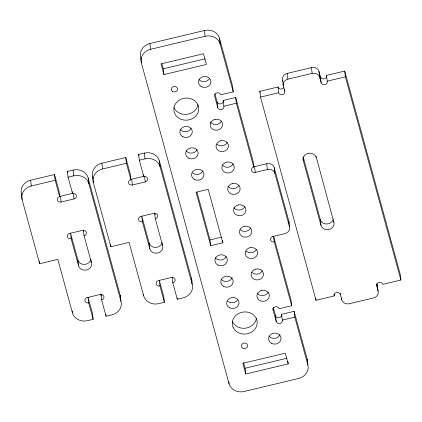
<?xml version="1.0" encoding="UTF-8"?>
<svg xmlns="http://www.w3.org/2000/svg" width="422" height="422" viewBox="0 0 422 422"><rect width="100%" height="100%" fill="white"/><g stroke="black" fill="none" stroke-linecap="round" stroke-linejoin="round"><path stroke-width="0.63" d="M140.705 57.112A12.491 11.056 -6.6 0 1 149.905 43.524L204.47 30.5A12.491 11.056 -6.6 0 1 219.519 38.302L232.575 86.088L233.245 91.854L220.738 94.839A3.123 2.764 -6.6 0 0 216.977 92.893A3.123 2.764 -6.6 0 0 214.677 96.29L217.778 107.652A3.123 2.764 -6.6 0 0 221.545 109.599A3.123 2.764 -6.6 0 0 223.845 106.202L223.175 100.436L235.682 97.45L253.121 161.278L253.786 167.049A3.123 2.764 -6.6 0 0 251.486 170.446A3.123 2.764 -6.6 0 0 255.247 172.392L267.374 169.502A6.246 5.528 -6.6 0 1 274.896 173.4L289.508 226.867A6.246 5.528 -6.6 0 1 284.908 233.661L272.781 236.557A3.123 2.764 -6.6 0 0 270.481 239.954A3.123 2.764 -6.6 0 0 274.242 241.906L291.681 305.734L279.179 308.719A3.123 2.764 -6.6 0 0 275.418 306.768A3.123 2.764 -6.6 0 0 273.118 310.165L276.22 321.527A3.123 2.764 -6.6 0 0 279.981 323.479A3.123 2.764 -6.6 0 0 282.281 320.082L281.616 314.316L294.118 311.331L307.179 359.117L307.844 364.888A12.491 11.056 -6.6 0 1 298.644 378.476L244.08 391.5A12.491 11.056 -6.6 0 1 229.03 383.698L141.37 62.883L140.779 57.756M141.37 62.883A12.491 11.056 -6.6 0 1 150.575 49.295L205.139 36.266A12.491 11.056 -6.6 0 1 220.184 44.067L233.245 91.854M163.942 74.578L161.019 63.886L203.457 53.758L206.379 64.45L163.942 74.578L163.277 68.812L205.076 58.832M340.274 294.493A3.123 2.764 -6.6 0 0 336.513 292.541A3.123 2.764 -6.6 0 0 334.213 295.938L316.025 300.279L260.506 97.097L278.694 92.756A3.123 2.764 -6.6 0 0 282.455 94.702A3.123 2.764 -6.6 0 0 284.755 91.305L283.294 85.961L282.629 80.191A6.246 5.528 -6.6 0 1 287.229 73.396L311.478 67.61A6.246 5.528 -6.6 0 1 319.006 71.508L320.467 76.857L321.131 82.622A3.123 2.764 -6.6 0 0 324.893 84.574A3.123 2.764 -6.6 0 0 327.192 81.177L326.528 75.406L344.716 71.065L400.23 274.253L400.9 280.018L382.712 284.359A3.123 2.764 -6.6 0 0 378.951 282.413A3.123 2.764 -6.6 0 0 376.651 285.81L378.112 291.154A6.246 5.528 -6.6 0 1 373.507 297.948L349.258 303.74A6.246 5.528 -6.6 0 1 341.736 299.836L340.127 293.211M283.294 85.961A6.246 5.528 -6.6 0 1 287.899 79.167L312.148 73.375A6.246 5.528 -6.6 0 1 319.67 77.273L321.131 82.622M260.506 97.097L259.841 91.326L278.024 86.985A3.123 2.764 -6.6 0 0 280.572 89.01A3.123 2.764 -6.6 0 0 283.716 87.639M327.192 81.177L345.381 76.836L344.716 71.065M223.845 106.202L236.346 103.216L235.682 97.45M21.285 193.123A12.491 11.056 -6.6 0 1 30.648 180.215L54.522 174.518L58.996 190.892L59.66 196.657A3.123 2.764 -6.6 0 0 57.36 200.054A3.123 2.764 -6.6 0 0 61.121 202.006L74.008 198.931A3.123 2.764 -6.6 0 0 76.308 195.534A3.123 2.764 -6.6 0 0 72.547 193.582L68.069 177.208L67.404 171.443L73.085 170.082A12.491 11.056 -6.6 0 1 88.135 177.884L120.275 295.516L120.945 301.282A12.296 10.888 -6.6 0 1 112.12 314.78L106.054 316.231L101.581 299.852L100.916 294.087L101.433 295.975M92.597 176.459A12.491 11.056 -6.6 0 1 101.887 163.208L125.756 157.512L130.229 173.885L130.899 179.651A3.123 2.764 -6.6 0 0 128.594 183.048A3.123 2.764 -6.6 0 0 132.36 185L145.242 181.924A3.123 2.764 -6.6 0 0 147.542 178.527A3.123 2.764 -6.6 0 0 143.781 176.575L139.307 160.202L138.638 154.436L144.324 153.08A12.491 11.056 -6.6 0 1 159.368 160.877L191.509 278.509L192.179 284.28A12.296 10.888 -6.6 0 1 183.354 297.779L177.293 299.224L172.82 282.851L172.15 277.08M93.172 319.306L88.699 302.927L88.034 297.162L92.508 313.535L93.172 319.306L87.491 320.662A12.491 11.056 -6.6 0 1 72.442 312.86L57.835 259.393L39.647 263.734L22.113 199.569A12.491 11.056 -6.6 0 1 31.318 185.981L55.187 180.284L54.522 174.518M68.069 177.208L73.755 175.853A12.491 11.056 -6.6 0 1 88.799 183.649L120.945 301.282M164.411 302.3L159.933 285.926L159.268 280.155L163.741 296.534L164.411 302.3L158.725 303.655A12.491 11.056 -6.6 0 1 143.68 295.859L129.069 242.386L110.88 246.728L93.346 182.562A12.491 11.056 -6.6 0 1 102.551 168.974L126.421 163.277L125.756 157.512M139.307 160.202L144.989 158.846A12.491 11.056 -6.6 0 1 160.038 166.643L192.179 284.28M59.644 196.335A3.123 2.764 -6.6 0 0 60.457 196.235L72.726 193.308M130.883 179.329A3.123 2.764 -6.6 0 0 131.69 179.234L144.572 176.159L145.242 181.924M253.77 166.722A3.123 2.764 -6.6 0 0 254.582 166.627L266.704 163.731A6.246 5.528 -6.6 0 1 274.231 167.634L288.838 221.102L289.508 226.867M222.521 240.229L222.821 242.787L210.694 245.683L210.024 239.918L221.513 237.175M282.281 320.082L294.788 317.096L294.118 311.331M287.899 361.316L288.194 363.88L245.757 374.008L245.092 368.242L286.891 358.262M345.381 76.836L400.9 280.018M376.957 283.605L378.112 291.154M316.015 156.214L333.876 222.331A6.636 5.876 -6.6 0 1 328.986 229.547A6.636 5.876 -6.6 0 1 320.994 225.406L303.281 160.571L302.98 158.007M282.629 80.191L282.951 81.377M303.133 156.71L320.324 219.635L320.994 225.406M259.841 91.326L260.184 92.597M272.765 236.236A3.123 2.764 -6.6 0 0 273.572 236.135L291.016 299.968L291.681 305.734M236.346 103.216L253.786 167.049M294.788 317.096L307.844 364.888M214.872 93.679L217.114 101.881L217.778 107.652M273.308 307.554L275.555 315.762L276.22 321.527M288.194 363.88L285.272 353.188L242.835 363.321L245.757 374.008M222.821 242.787L208.21 189.32L196.082 192.216L210.694 245.683M161.9 63.78L163.277 68.812M196.963 192.11L210.024 239.918M243.541 362.582L245.092 368.242M140.879 57.751L141.222 59.022M138.638 154.436L138.98 155.697M155.132 214.809L154.616 212.92L155.285 218.686L162.681 245.752A6.636 5.876 -6.6 0 1 157.791 252.973A6.636 5.876 -6.6 0 1 149.799 248.827L142.404 221.761L141.734 215.995L149.13 243.061L149.799 248.827M126.421 163.277L130.899 179.651M93.03 178.068L92.682 176.797L93.346 182.562M67.404 171.443L67.747 172.698M83.725 231.182L83.382 229.921L84.052 235.692L91.447 262.758A6.636 5.876 -6.6 0 1 86.557 269.98A6.636 5.876 -6.6 0 1 78.566 265.834L71.165 238.768L70.5 232.997L77.896 260.068L78.566 265.834M55.187 180.284L59.66 196.657M21.358 193.466A12.491 11.056 -6.6 0 0 21.448 193.803L21.791 195.075M376.503 284.528L376.651 285.81M319.006 71.508L319.67 77.273M333.728 221.049L333.876 222.331M341.514 297.916L341.736 299.836M311.478 67.61L312.148 73.375M333.992 294.018L334.213 295.938M315.804 298.359L316.025 300.279M287.229 73.396L287.899 79.167M284.533 89.385L284.755 91.305M278.024 86.985L278.694 92.756M274.231 167.634L274.896 173.4M266.704 163.731L267.374 169.502M273.572 236.135L274.242 241.906M272.892 308.245L273.118 310.165M254.582 166.627L255.247 172.392M219.519 38.302L220.184 44.067M204.47 30.5L205.139 36.266M228.808 381.778L229.03 383.698M149.905 43.524L150.575 49.295M177.145 297.943L177.293 299.224M159.368 160.877L160.038 166.643M162.459 243.832L162.681 245.752M144.324 153.08L144.989 158.846M143.559 174.655L143.781 176.575M131.69 179.234L132.36 185M143.527 294.577L143.68 295.859M101.887 163.208L102.551 168.974M110.659 244.807L110.88 246.728M105.832 314.306L106.054 316.231M88.135 177.884L88.799 183.649M91.226 260.838L91.447 262.758M73.085 170.082L73.755 175.853M73.412 193.803L74.008 198.931M72.32 191.662L72.547 193.582M60.457 196.235L61.121 202.006M72.22 310.94L72.442 312.86M30.648 180.215L31.318 185.981M39.346 261.171L39.647 263.734M21.448 193.803L22.113 199.569M303.281 160.571A6.636 5.876 -6.6 0 1 308.171 153.355A6.636 5.876 -6.6 0 1 316.162 157.496M377.442 285.388A6.246 5.528 -6.6 0 1 377.542 287.546M326.528 75.406A3.123 2.764 -6.6 0 1 324.228 78.803A3.123 2.764 -6.6 0 1 320.467 76.857M333.158 219.487A6.636 5.876 -6.6 0 1 326.67 223.987A6.636 5.876 -6.6 0 1 320.324 219.635M88.699 302.927A3.123 2.764 -6.6 0 1 84.938 300.981A3.123 2.764 -6.6 0 1 87.238 297.584L100.12 294.509A3.123 2.764 -6.6 0 1 103.881 296.455A3.123 2.764 -6.6 0 1 101.581 299.852M84.052 235.692A3.123 2.764 -6.6 0 0 86.352 232.295A3.123 2.764 -6.6 0 0 82.591 230.343L69.704 233.419A3.123 2.764 -6.6 0 0 67.404 236.816A3.123 2.764 -6.6 0 0 71.165 238.768M120.275 295.516A12.296 10.888 -6.6 0 1 120.518 299.926M90.899 259.192A6.636 5.876 -6.6 0 1 84.653 264.399A6.636 5.876 -6.6 0 1 77.896 260.068M288.838 221.102A6.246 5.528 -6.6 0 1 288.885 223.518M281.616 314.316A3.123 2.764 -6.6 0 1 279.317 317.713A3.123 2.764 -6.6 0 1 275.555 315.762M307.179 359.117A12.491 11.056 -6.6 0 1 307.485 362.567M223.175 100.436A3.123 2.764 -6.6 0 1 220.875 103.833A3.123 2.764 -6.6 0 1 217.114 101.881M268.218 292.066A6.246 5.528 -6.6 0 1 262.969 295.558A6.246 5.528 -6.6 0 1 257.188 293.116M262.373 270.676A6.246 5.528 -6.6 0 1 251.997 272.485M256.529 249.291A6.246 5.528 -6.6 0 1 246.153 251.095M250.684 227.901A6.246 5.528 -6.6 0 1 240.308 229.71M244.839 206.516A6.246 5.528 -6.6 0 1 239.59 210.008A6.246 5.528 -6.6 0 1 233.809 207.566M238.994 185.126A6.246 5.528 -6.6 0 1 233.746 188.618A6.246 5.528 -6.6 0 1 227.964 186.176M233.15 163.736A6.246 5.528 -6.6 0 1 227.906 167.228A6.246 5.528 -6.6 0 1 222.125 164.791M227.31 142.351A6.246 5.528 -6.6 0 1 216.934 144.155M221.466 120.961A6.246 5.528 -6.6 0 1 216.217 124.453A6.246 5.528 -6.6 0 1 210.436 122.016M209.354 78.93A6.246 5.528 -6.6 0 1 198.836 79.357M256.418 318.473A12.491 11.056 -6.6 0 1 245.446 328.2A12.491 11.056 -6.6 0 1 232.406 321.437M279.965 334.704A6.246 5.528 -6.6 0 1 274.817 338.317A6.246 5.528 -6.6 0 1 268.962 336.012M232.121 277.776A6.246 5.528 -6.6 0 1 226.973 281.39A6.246 5.528 -6.6 0 1 221.117 279.084M237.48 300.042A6.246 5.528 -6.6 0 1 227.643 301.213M226.276 256.391A6.246 5.528 -6.6 0 1 221.128 259.999A6.246 5.528 -6.6 0 1 215.273 257.7M202.903 170.841A6.246 5.528 -6.6 0 1 192.574 172.883M197.058 149.451A6.246 5.528 -6.6 0 1 191.91 153.059A6.246 5.528 -6.6 0 1 186.055 150.76M191.213 128.061A6.246 5.528 -6.6 0 1 186.065 131.675A6.246 5.528 -6.6 0 1 180.21 129.369M197.976 104.593A12.491 11.056 -6.6 0 1 187.004 114.32A12.491 11.056 -6.6 0 1 173.964 107.557M159.933 285.926A3.123 2.764 -6.6 0 1 156.172 283.974A3.123 2.764 -6.6 0 1 158.472 280.577L171.358 277.502A3.123 2.764 -6.6 0 1 175.119 279.454A3.123 2.764 -6.6 0 1 172.82 282.851M155.285 218.686A3.123 2.764 -6.6 0 0 157.585 215.289A3.123 2.764 -6.6 0 0 153.824 213.337L140.943 216.412A3.123 2.764 -6.6 0 0 138.643 219.809A3.123 2.764 -6.6 0 0 142.404 221.761M191.509 278.509A12.296 10.888 -6.6 0 1 191.804 282.582M162.064 242.55A6.636 5.876 -6.6 0 1 155.681 247.403A6.636 5.876 -6.6 0 1 149.13 243.061M215.088 119.331L213.553 119.853A6.246 5.528 -6.6 0 0 212.556 129.174A6.246 5.528 -6.6 0 0 222.468 125.803A6.246 5.528 -6.6 0 0 215.088 119.331M220.933 140.721L219.398 141.238A6.246 5.528 -6.6 0 0 218.396 150.564A6.246 5.528 -6.6 0 0 228.313 147.194A6.246 5.528 -6.6 0 0 220.933 140.721M226.772 162.106L225.242 162.628A6.246 5.528 -6.6 0 0 224.24 171.949A6.246 5.528 -6.6 0 0 234.152 168.578A6.246 5.528 -6.6 0 0 226.772 162.106M232.617 183.496L231.082 184.018A6.246 5.528 -6.6 0 0 230.085 193.339A6.246 5.528 -6.6 0 0 239.997 189.969A6.246 5.528 -6.6 0 0 232.617 183.496M238.462 204.881L236.927 205.403A6.246 5.528 -6.6 0 0 235.93 214.729A6.246 5.528 -6.6 0 0 245.841 211.353A6.246 5.528 -6.6 0 0 238.462 204.881M244.306 226.271L242.771 226.793A6.246 5.528 -6.6 0 0 241.774 236.114A6.246 5.528 -6.6 0 0 251.686 232.744A6.246 5.528 -6.6 0 0 244.306 226.271M250.151 247.656L248.616 248.178A6.246 5.528 -6.6 0 0 247.619 257.504A6.246 5.528 -6.6 0 0 257.531 254.134A6.246 5.528 -6.6 0 0 250.151 247.656M255.996 269.046L254.461 269.568A6.246 5.528 -6.6 0 0 253.464 278.889A6.246 5.528 -6.6 0 0 263.375 275.519A6.246 5.528 -6.6 0 0 255.996 269.046M261.84 290.436L260.305 290.958A6.246 5.528 -6.6 0 0 259.303 300.279A6.246 5.528 -6.6 0 0 269.22 296.909A6.246 5.528 -6.6 0 0 261.84 290.436M198.377 106.228L197.955 104.904A12.491 11.056 -6.6 0 0 177.33 101.639A12.491 11.056 -6.6 0 0 182.262 119.695A12.491 11.056 -6.6 0 0 198.688 107.584L198.377 106.228M233.071 327.208L232.337 324.523A12.491 11.056 -6.6 0 1 248.764 312.412A12.491 11.056 -6.6 0 1 253.696 330.473A12.491 11.056 -6.6 0 1 233.071 327.208M172.746 91.595A3.149 2.785 -6.6 0 0 177.53 89.169A3.149 2.785 -6.6 0 0 172.888 86.758A3.149 2.785 -6.6 0 0 172.746 91.595M201.447 86.742A6.246 5.528 -6.6 0 0 210.937 81.926A6.246 5.528 -6.6 0 0 201.721 77.147A6.246 5.528 -6.6 0 0 201.447 86.742M271.573 343.397A6.246 5.528 -6.6 0 0 281.063 338.581A6.246 5.528 -6.6 0 0 271.847 333.802A6.246 5.528 -6.6 0 0 271.573 343.397M242.877 348.25A3.149 2.785 -6.6 0 0 247.656 345.824A3.149 2.785 -6.6 0 0 243.014 343.413A3.149 2.785 -6.6 0 0 242.877 348.25M223.729 286.469A6.246 5.528 -6.6 0 0 233.218 281.653A6.246 5.528 -6.6 0 0 224.003 276.874A6.246 5.528 -6.6 0 0 223.729 286.469M229.573 307.86A6.246 5.528 -6.6 0 0 239.063 303.038A6.246 5.528 -6.6 0 0 229.848 298.264A6.246 5.528 -6.6 0 0 229.573 307.86M217.884 265.085A6.246 5.528 -6.6 0 0 227.374 260.263A6.246 5.528 -6.6 0 0 218.158 255.489A6.246 5.528 -6.6 0 0 217.884 265.085M194.51 179.529A6.246 5.528 -6.6 0 0 204 174.713A6.246 5.528 -6.6 0 0 194.785 169.934A6.246 5.528 -6.6 0 0 194.51 179.529M188.666 158.144A6.246 5.528 -6.6 0 0 198.155 153.323A6.246 5.528 -6.6 0 0 188.94 148.549A6.246 5.528 -6.6 0 0 188.666 158.144M182.821 136.754A6.246 5.528 -6.6 0 0 192.311 131.938A6.246 5.528 -6.6 0 0 183.095 127.159A6.246 5.528 -6.6 0 0 182.821 136.754"/></g></svg>
